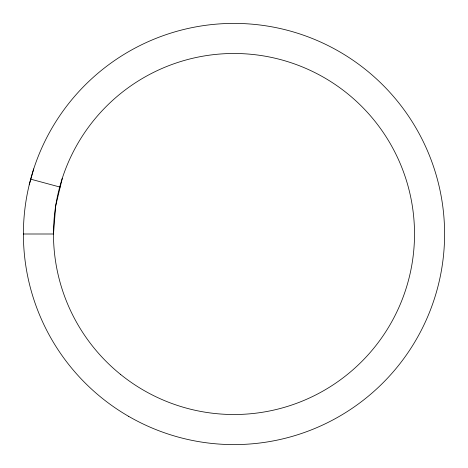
<?xml version="1.0" encoding="UTF-8"?>
<svg xmlns="http://www.w3.org/2000/svg" width="468" height="468" viewBox="0 0 468 468"><rect width="100%" height="100%" fill="white"/><g stroke="black" fill="none" stroke-linecap="round" stroke-linejoin="round"><path stroke-width="0.7" d="M62.32 178.22L55.71 205.762L53.487 234L23.4 234M29.221 184.837L33.708 168.919M30.806 179.197L60.185 187.124M120.399 374.289A180.513 180.513 0 0 0 412.29 262.238A180.513 180.513 0 0 0 169.311 65.473A180.513 180.513 0 0 0 120.399 374.289M128.7 416.385A210.6 210.6 0 0 0 444.6 234A210.6 210.6 0 0 0 128.7 51.615A210.6 210.6 0 0 0 128.7 416.385"/></g></svg>
